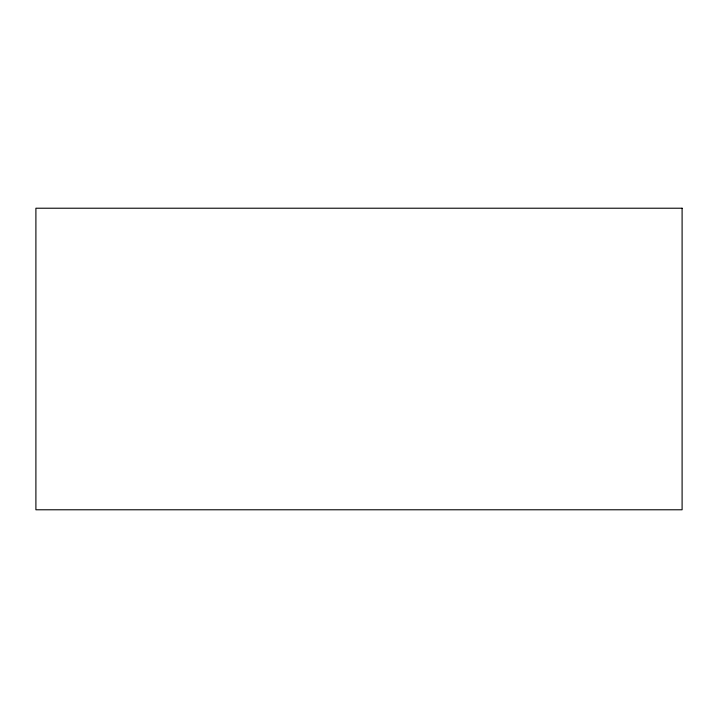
<?xml version="1.0" encoding="UTF-8"?>
<svg xmlns="http://www.w3.org/2000/svg" width="718" height="718" viewBox="0 0 718 718"><rect width="100%" height="100%" fill="white"/><g stroke="black" fill="none" stroke-linecap="round" stroke-linejoin="round"><path stroke-width="1.08" d="M682.1 208.22L35.9 208.22L35.9 509.78L682.1 509.78L682.1 208.22"/></g></svg>
